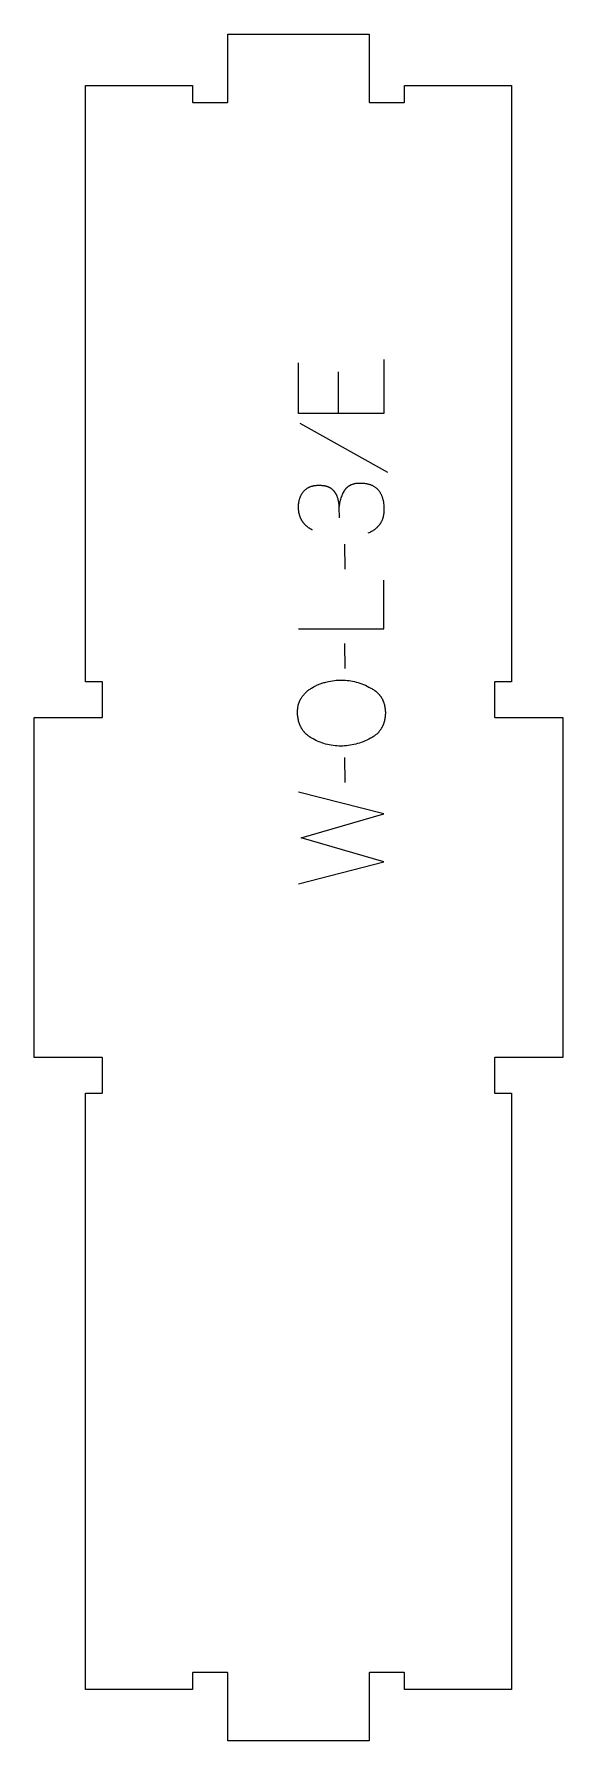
# Model space of a CAD drawing. Extents: x -93 to 93, y -300 to 300.
import ezdxf

# ---------------------------------------------------------------- set-up
doc = ezdxf.new("R2010")
doc.units = 0
doc.layers.add('1_ANYTOOL_1MMDEEP_LABELS_S', color=2, linetype='CONTINUOUS')
doc.layers.add('4_ANYTOOL_CUTTHROUGH_OUTSI', color=5, linetype='CONTINUOUS')

msp = doc.modelspace()

# ---------------------------------------------------------------- linework, layer by layer
at = {"layer": '1_ANYTOOL_1MMDEEP_LABELS_S'}
for p, q in [((13.93, 181.16), (13.93, 166.5)), ((0.47, 163.07), (31.24, 145.89)), ((16.11, 120.56), (16.2, 111.77)), ((16.11, 85.67), (16.2, 76.89)), ((16.11, 45.64), (16.2, 36.86))]:
    msp.add_line(p, q, dxfattribs=at)
for points in [[(30, 185.44), (30, 166.5), (0, 166.5), (0, 184.33)], [(4.93, 125.53), (4.63, 125.69), (4.33, 125.85), (4.05, 126.02), (3.77, 126.2), (3.51, 126.38), (3.25, 126.57), (3.01, 126.77), (2.89, 126.87), (2.77, 126.97), (2.66, 127.08), (2.55, 127.18), (2.44, 127.29), (2.33, 127.4), (2.22, 127.51), (2.12, 127.62), (2.02, 127.73), (1.93, 127.84), (1.83, 127.96), (1.74, 128.08), (1.65, 128.2), (1.56, 128.32), (1.47, 128.44), (1.39, 128.57), (1.31, 128.69), (1.23, 128.82), (1.16, 128.95), (1.08, 129.08), (1.01, 129.21), (0.94, 129.34), (0.88, 129.48), (0.81, 129.61), (0.75, 129.75), (0.69, 129.89), (0.64, 130.03), (0.58, 130.18), (0.53, 130.32), (0.48, 130.47), (0.43, 130.61), (0.39, 130.76), (0.31, 131.07), (0.24, 131.37), (0.17, 131.69), (0.12, 132.01), (0.08, 132.34), (0.04, 132.67), (0.02, 133.01), (0, 133.36), (0, 133.71), (0, 133.92), (0.01, 134.13), (0.02, 134.34), (0.03, 134.54), (0.05, 134.74), (0.07, 134.94), (0.09, 135.13), (0.12, 135.33), (0.15, 135.52), (0.18, 135.7), (0.22, 135.89), (0.27, 136.07), (0.31, 136.25), (0.36, 136.43), (0.41, 136.61), (0.47, 136.78), (0.53, 136.95), (0.6, 137.12), (0.66, 137.28), (0.74, 137.44), (0.81, 137.6), (0.89, 137.76), (0.97, 137.92), (1.06, 138.07), (1.15, 138.22), (1.24, 138.37), (1.34, 138.51), (1.44, 138.65), (1.55, 138.79), (1.66, 138.93), (1.77, 139.07), (1.89, 139.2), (2.01, 139.33), (2.13, 139.46), (2.25, 139.58), (2.38, 139.7), (2.51, 139.82), (2.65, 139.93), (2.79, 140.03), (2.93, 140.13), (3.07, 140.23), (3.22, 140.33), (3.37, 140.41), (3.52, 140.5), (3.68, 140.58), (3.84, 140.66), (4, 140.73), (4.17, 140.8), (4.34, 140.86), (4.51, 140.92), (4.68, 140.97), (4.86, 141.02), (5.04, 141.07), (5.23, 141.11), (5.42, 141.15), (5.61, 141.18), (5.8, 141.21), (6, 141.24), (6.2, 141.26), (6.4, 141.28), (6.61, 141.29), (6.82, 141.3), (7.03, 141.3), (7.59, 141.3), (7.92, 141.28), (8.24, 141.26), (8.55, 141.23), (8.85, 141.19), (9, 141.16), (9.15, 141.14), (9.29, 141.11), (9.43, 141.08), (9.56, 141.05), (9.7, 141.01), (9.83, 140.97), (9.96, 140.93), (10.08, 140.89), (10.21, 140.85), (10.33, 140.8), (10.45, 140.75), (10.56, 140.7), (10.67, 140.65), (10.78, 140.59), (10.89, 140.54), (11, 140.48), (11.1, 140.41), (11.2, 140.35), (11.3, 140.28), (11.39, 140.21), (11.49, 140.14), (11.66, 140), (11.84, 139.84), (12, 139.69), (12.16, 139.53), (12.24, 139.45), (12.31, 139.37), (12.39, 139.28), (12.46, 139.2), (12.53, 139.11), (12.6, 139.02), (12.66, 138.94), (12.73, 138.85), (12.79, 138.76), (12.85, 138.66), (12.91, 138.57), (12.97, 138.48), (13.03, 138.38), (13.08, 138.29), (13.14, 138.19), (13.19, 138.09), (13.24, 137.99), (13.29, 137.89), (13.33, 137.79), (13.38, 137.69), (13.42, 137.59), (13.46, 137.48), (13.54, 137.27), (13.62, 137.06), (13.68, 136.84), (13.75, 136.62), (13.81, 136.4), (13.86, 136.17), (13.91, 135.94), (13.96, 135.71), (14, 135.48), (14.04, 135.25), (14.08, 135.01), (14.1, 134.77), (14.13, 134.53), (14.15, 134.29), (14.17, 134.04), (14.18, 133.79), (14.19, 133.54), (14.23, 129.86)], [(14.23, 132.64), (14.26, 133.08), (14.29, 133.51), (14.34, 133.94), (14.4, 134.37), (14.47, 134.78), (14.56, 135.2), (14.65, 135.61), (14.75, 136.02), (14.87, 136.42), (15, 136.82), (15.13, 137.21), (15.28, 137.6), (15.44, 137.99), (15.61, 138.37), (15.79, 138.74), (15.99, 139.11), (16.08, 139.3), (16.19, 139.47), (16.24, 139.56), (16.3, 139.64), (16.35, 139.73), (16.41, 139.81), (16.47, 139.89), (16.53, 139.97), (16.59, 140.04), (16.65, 140.12), (16.72, 140.19), (16.78, 140.27), (16.85, 140.34), (16.91, 140.41), (16.98, 140.48), (17.05, 140.54), (17.12, 140.61), (17.19, 140.67), (17.27, 140.74), (17.34, 140.8), (17.42, 140.86), (17.49, 140.92), (17.57, 140.97), (17.65, 141.03), (17.73, 141.08), (17.81, 141.14), (17.89, 141.19), (17.98, 141.24), (18.06, 141.29), (18.15, 141.33), (18.24, 141.38), (18.33, 141.42), (18.42, 141.46), (18.51, 141.51), (18.6, 141.55), (18.69, 141.58), (18.89, 141.66), (19.08, 141.72), (19.28, 141.78), (19.49, 141.84), (19.7, 141.89), (19.91, 141.93), (20.13, 141.97), (20.36, 142), (20.59, 142.03), (20.82, 142.05), (21.06, 142.06), (21.31, 142.07), (21.56, 142.07), (21.84, 142.07), (22.11, 142.06), (22.38, 142.05), (22.64, 142.03), (22.9, 142.01), (23.16, 141.98), (23.4, 141.95), (23.65, 141.92), (23.89, 141.87), (24.12, 141.83), (24.35, 141.78), (24.58, 141.72), (24.8, 141.66), (25.01, 141.6), (25.22, 141.53), (25.42, 141.45), (25.62, 141.37), (25.82, 141.28), (26.01, 141.2), (26.19, 141.1), (26.37, 141), (26.55, 140.9), (26.72, 140.79), (26.88, 140.67), (27.05, 140.55), (27.2, 140.43), (27.35, 140.3), (27.42, 140.24), (27.5, 140.17), (27.57, 140.1), (27.64, 140.03), (27.71, 139.96), (27.77, 139.89), (27.84, 139.81), (27.9, 139.74), (28.03, 139.59), (28.15, 139.43), (28.27, 139.27), (28.38, 139.1), (28.49, 138.94), (28.6, 138.76), (28.7, 138.59), (28.8, 138.41), (28.89, 138.23), (28.98, 138.05), (29.07, 137.86), (29.15, 137.66), (29.23, 137.47), (29.3, 137.27), (29.38, 137.07), (29.44, 136.86), (29.51, 136.65), (29.57, 136.44), (29.62, 136.22), (29.67, 136), (29.72, 135.78), (29.77, 135.55), (29.81, 135.32), (29.84, 135.08), (29.88, 134.84), (29.93, 134.36), (29.97, 133.86), (29.99, 133.34), (30, 132.81), (29.99, 132.43), (29.98, 132.06), (29.95, 131.69), (29.91, 131.33), (29.86, 130.98), (29.83, 130.81), (29.8, 130.64), (29.76, 130.47), (29.73, 130.3), (29.69, 130.14), (29.64, 129.98), (29.6, 129.81), (29.55, 129.65), (29.5, 129.5), (29.44, 129.34), (29.39, 129.19), (29.33, 129.04), (29.26, 128.89), (29.2, 128.74), (29.13, 128.59), (29.06, 128.45), (28.99, 128.31), (28.91, 128.17), (28.83, 128.03), (28.75, 127.89), (28.66, 127.76), (28.57, 127.63), (28.48, 127.5), (28.39, 127.37), (28.3, 127.24), (28.2, 127.12), (28.09, 127), (27.99, 126.88), (27.88, 126.76), (27.77, 126.64), (27.66, 126.53), (27.55, 126.41), (27.43, 126.3), (27.31, 126.19), (27.18, 126.09), (27.06, 125.98), (26.93, 125.88), (26.79, 125.78), (26.66, 125.68), (26.52, 125.58), (26.38, 125.48), (26.24, 125.39), (26.09, 125.3), (25.94, 125.21), (25.64, 125.03), (25.32, 124.87), (24.99, 124.71), (24.65, 124.56), (24.3, 124.41)], [(0, 90.81), (30, 90.81), (30, 107.91)], [(0, 1.29), (30, 9), (0.9, 17.44), (30, 25.93), (0, 33.43)]]:
    msp.add_lwpolyline(points, dxfattribs=at)
msp.add_lwpolyline([(-0.34, 61.71), (-0.34, 62.09), (-0.32, 62.45), (-0.29, 62.81), (-0.27, 62.98), (-0.25, 63.16), (-0.22, 63.33), (-0.2, 63.5), (-0.17, 63.67), (-0.13, 63.84), (-0.1, 64), (-0.06, 64.17), (-0.01, 64.33), (0.03, 64.49), (0.08, 64.65), (0.13, 64.8), (0.19, 64.96), (0.24, 65.11), (0.3, 65.26), (0.37, 65.41), (0.43, 65.56), (0.5, 65.71), (0.57, 65.85), (0.65, 66), (0.73, 66.14), (0.81, 66.28), (0.89, 66.41), (0.98, 66.55), (1.06, 66.68), (1.34, 67.07), (1.53, 67.33), (1.73, 67.57), (1.94, 67.82), (2.15, 68.05), (2.36, 68.28), (2.59, 68.5), (2.82, 68.72), (3.05, 68.93), (3.3, 69.14), (3.55, 69.34), (3.8, 69.53), (4.06, 69.72), (4.33, 69.9), (4.6, 70.07), (5.17, 70.41), (5.46, 70.57), (5.75, 70.73), (6.05, 70.88), (6.35, 71.02), (6.66, 71.16), (6.96, 71.3), (7.28, 71.42), (7.59, 71.54), (7.91, 71.66), (8.23, 71.76), (8.56, 71.87), (8.89, 71.96), (9.22, 72.05), (9.56, 72.14), (10.58, 72.36), (11.26, 72.5), (11.93, 72.61), (12.59, 72.7), (13.24, 72.77), (13.89, 72.82), (14.54, 72.85), (15.17, 72.86), (15.81, 72.85), (16.45, 72.81), (17.08, 72.76), (17.72, 72.68), (18.36, 72.59), (19, 72.47), (19.63, 72.32), (20.27, 72.16), (20.91, 71.98), (21.55, 71.77), (22.18, 71.54), (22.82, 71.29), (23.46, 71.02), (24.1, 70.72), (24.73, 70.41), (25.37, 70.07), (25.69, 69.9), (25.99, 69.72), (26.28, 69.53), (26.57, 69.34), (26.84, 69.14), (27.1, 68.93), (27.36, 68.72), (27.6, 68.5), (27.72, 68.39), (27.84, 68.27), (27.95, 68.16), (28.06, 68.04), (28.17, 67.93), (28.28, 67.81), (28.38, 67.68), (28.48, 67.56), (28.58, 67.44), (28.67, 67.31), (28.77, 67.19), (28.86, 67.06), (28.95, 66.93), (29.03, 66.79), (29.12, 66.66), (29.2, 66.53), (29.27, 66.39), (29.35, 66.25), (29.42, 66.11), (29.5, 65.97), (29.56, 65.83), (29.63, 65.68), (29.69, 65.53), (29.75, 65.39), (29.81, 65.24), (29.87, 65.09), (29.92, 64.93), (29.97, 64.78), (30.07, 64.47), (30.15, 64.15), (30.23, 63.82), (30.29, 63.49), (30.35, 63.15), (30.39, 62.81), (30.43, 62.46), (30.45, 62.1), (30.47, 61.74), (30.47, 61.37), (30.47, 60.99), (30.45, 60.61), (30.43, 60.24), (30.39, 59.88), (30.34, 59.53), (30.29, 59.18), (30.22, 58.83), (30.15, 58.5), (30.06, 58.17), (29.97, 57.84), (29.91, 57.69), (29.86, 57.53), (29.8, 57.37), (29.74, 57.22), (29.68, 57.07), (29.62, 56.92), (29.55, 56.77), (29.48, 56.62), (29.41, 56.47), (29.33, 56.33), (29.25, 56.19), (29.18, 56.05), (29.09, 55.91), (29.01, 55.77), (28.92, 55.63), (28.83, 55.5), (28.74, 55.37), (28.64, 55.24), (28.55, 55.11), (28.45, 54.98), (28.34, 54.85), (28.24, 54.73), (28.13, 54.61), (28.02, 54.49), (27.91, 54.37), (27.79, 54.25), (27.67, 54.13), (27.55, 54.02), (27.43, 53.91), (27.31, 53.8), (27.05, 53.58), (26.78, 53.37), (26.5, 53.16), (26.21, 52.97), (25.91, 52.78), (25.6, 52.59), (25.29, 52.41), (24.64, 52.08), (23.99, 51.77), (23.34, 51.48), (22.69, 51.21), (22.04, 50.97), (21.39, 50.74), (20.74, 50.54), (20.09, 50.36), (19.44, 50.2), (18.79, 50.06), (18.14, 49.94), (17.48, 49.84), (16.83, 49.77), (16.18, 49.71), (15.52, 49.68), (14.87, 49.67), (14.18, 49.68), (13.49, 49.72), (12.81, 49.77), (12.13, 49.85), (11.46, 49.95), (10.8, 50.08), (10.14, 50.22), (9.49, 50.39), (8.85, 50.58), (8.21, 50.79), (7.58, 51.03), (6.95, 51.29), (6.33, 51.57), (5.71, 51.87), (5.1, 52.2), (4.5, 52.54), (4.2, 52.73), (3.91, 52.92), (3.63, 53.12), (3.36, 53.32), (3.1, 53.54), (2.85, 53.75), (2.61, 53.98), (2.38, 54.21), (2.27, 54.33), (2.16, 54.45), (2.05, 54.57), (1.95, 54.69), (1.84, 54.82), (1.74, 54.94), (1.64, 55.07), (1.55, 55.2), (1.46, 55.33), (1.36, 55.46), (1.28, 55.6), (1.19, 55.73), (1.11, 55.87), (1.02, 56.01), (0.94, 56.15), (0.87, 56.29), (0.79, 56.44), (0.72, 56.58), (0.58, 56.88), (0.46, 57.18), (0.34, 57.49), (0.23, 57.81), (0.13, 58.13), (0.04, 58.46), (-0.04, 58.79), (-0.11, 59.14), (-0.17, 59.49), (-0.22, 59.84), (-0.27, 60.2), (-0.3, 60.57), (-0.32, 60.95), (-0.34, 61.33)], close=True, dxfattribs=at)
at = {"layer": '4_ANYTOOL_CUTTHROUGH_OUTSI'}
msp.add_lwpolyline([(-74.75, 72.25), (-74.75, 281.75), (-37.25, 281.75), (-37.25, 276, 0.414214), (-37, 275.75), (-25, 275.75, 0.414214), (-24.75, 276), (-24.75, 299.75), (24.75, 299.75), (24.75, 276, 0.414214), (25, 275.75), (37, 275.75, 0.414214), (37.25, 276), (37.25, 281.75), (74.75, 281.75), (74.75, 72.25), (69, 72.25, 0.414214), (68.75, 72), (68.75, 60, 0.414214), (69, 59.75), (92.75, 59.75), (92.75, -59.75), (69, -59.75, 0.414214), (68.75, -60), (68.75, -72, 0.414214), (69, -72.25), (74.75, -72.25), (74.75, -281.75), (37.25, -281.75), (37.25, -276, 0.414214), (37, -275.75), (25, -275.75, 0.414214), (24.75, -276), (24.75, -299.75), (-24.75, -299.75), (-24.75, -276, 0.414214), (-25, -275.75), (-37, -275.75, 0.414214), (-37.25, -276), (-37.25, -281.75), (-74.75, -281.75), (-74.75, -72.25), (-69, -72.25, 0.414214), (-68.75, -72), (-68.75, -60, 0.414214), (-69, -59.75), (-92.75, -59.75), (-92.75, 59.75), (-69, 59.75, 0.414214), (-68.75, 60), (-68.75, 72, 0.414214), (-69, 72.25)], format="xyb", close=True, dxfattribs=at)

doc.saveas('drawing.dxf')
